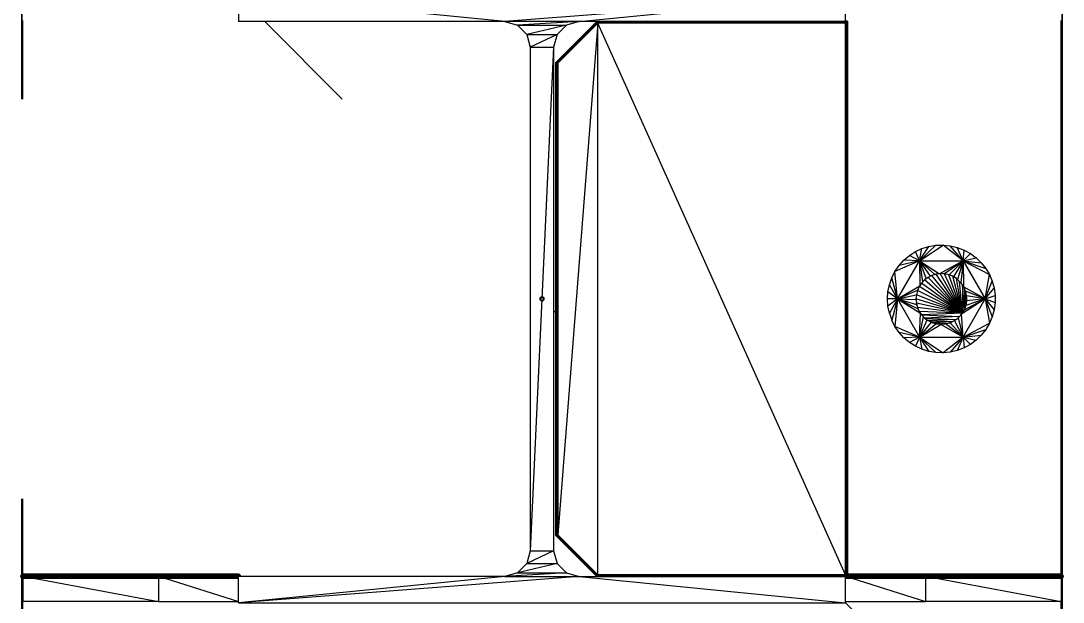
# Model space of a CAD drawing. Header units: millimetres. Extents: x -107267 to 109426, y -98906 to 83910.
# Drawn here: x 55227.5 to 55488.5, y -4260.6 to -4115.2 of the extents above; entities that cross this region are included whole.
import ezdxf

# ---------------------------------------------------------------- set-up
doc = ezdxf.new("R2010")
doc.units = ezdxf.units.MM
doc.layers.add('Top (Plan) View-000-CHÃO', color=254, linetype='Continuous')

# ---------------------------------------------------------------- blocks, each defined once
blk = doc.blocks.new('*U39')
at = {"layer": 'Top (Plan) View-000-CHÃO', "color": 0, "linetype": 'ByBlock', "lineweight": -2}
for p, q in [((154363.19, 157017.63), (154363, 157017.45)), ((154363, 157017.45), (154363.19, 157017.63)), ((154363.44, 157017.7), (154363.19, 157017.63)), ((154363.19, 157017.63), (154363.44, 157017.7)), ((154363.69, 157017.63), (154363.44, 157017.7)), ((154363.44, 157017.7), (154363.69, 157017.63)), ((154363.87, 157017.45), (154363.69, 157017.63)), ((154363.69, 157017.63), (154363.87, 157017.45)), ((154363, 157017.45), (154362.94, 157017.2)), ((154362.94, 157017.2), (154363, 157017.45)), ((154362.94, 157017.2), (154363, 157016.95)), ((154363, 157016.95), (154362.94, 157017.2)), ((154363, 157016.95), (154363.19, 157016.76)), ((154363.19, 157016.76), (154363, 157016.95)), ((154363.19, 157016.76), (154363.44, 157016.7)), ((154363.44, 157016.7), (154363.19, 157016.76)), ((154363.44, 157016.7), (154363.69, 157016.76)), ((154363.69, 157016.76), (154363.44, 157016.7)), ((154363.69, 157016.76), (154363.87, 157016.95)), ((154363.87, 157016.95), (154363.69, 157016.76)), ((154363.94, 157017.2), (154363.87, 157017.45)), ((154363.87, 157017.45), (154363.94, 157017.2)), ((154363.87, 157016.95), (154363.94, 157017.2)), ((154363.94, 157017.2), (154363.87, 157016.95))]:
    blk.add_line(p, q, dxfattribs=at)
blk = doc.blocks.new('*U102')
at = {"layer": 'Top (Plan) View-000-CHÃO', "color": 0, "linetype": 'ByBlock', "lineweight": -2}
for p, q in [((154457.94, 157026.72), (154463.89, 157030.68)), ((154462.08, 157030.62), (154463.89, 157030.68)), ((154463.89, 157030.68), (154465.68, 157030.5)), ((154468.93, 157026.72), (154463.89, 157030.68)), ((154454.05, 157026.9), (154455.43, 157028.06)), ((154455.43, 157028.06), (154456.95, 157029.03)), ((154457.94, 157026.72), (154455.43, 157028.06)), ((154456.95, 157029.03), (154458.58, 157029.79)), ((154457.94, 157026.72), (154456.95, 157029.03)), ((154457.94, 157026.72), (154462.08, 157030.62)), ((154457.94, 157026.72), (154460.31, 157030.32)), ((154457.94, 157026.72), (154458.58, 157029.79)), ((154458.58, 157029.79), (154460.31, 157030.32)), ((154460.31, 157030.32), (154462.08, 157030.62)), ((154465.68, 157030.5), (154467.44, 157030.09)), ((154468.93, 157026.72), (154465.68, 157030.5)), ((154467.44, 157030.09), (154469.12, 157029.44)), ((154468.93, 157026.72), (154467.44, 157030.09)), ((154468.93, 157026.72), (154469.12, 157029.44)), ((154468.93, 157026.72), (154470.7, 157028.57)), ((154469.12, 157029.44), (154470.7, 157028.57)), ((154470.7, 157028.57), (154472.15, 157027.5)), ((154457.94, 157026.72), (154451.82, 157024.07)), ((154451.82, 157024.07), (154452.84, 157025.56)), ((154452.44, 157017.19), (154457.94, 157026.72)), ((154452.84, 157025.56), (154454.05, 157026.9)), ((154457.94, 157026.72), (154452.84, 157025.56)), ((154457.94, 157026.72), (154454.05, 157026.9)), ((154457.94, 157026.72), (154458.01, 157020.49)), ((154457.94, 157026.72), (154458.73, 157021.46)), ((154457.94, 157026.72), (154459.63, 157022.27)), ((154457.94, 157026.72), (154460.66, 157022.9)), ((154457.94, 157026.72), (154461.79, 157023.32)), ((154457.94, 157026.72), (154462.98, 157023.52)), ((154457.94, 157026.72), (154468.93, 157026.72)), ((154457.94, 157026.72), (154457.94, 157026.72)), ((154458.35, 157026.72), (154458.35, 157026.72)), ((154459.51, 157026.72), (154459.51, 157026.72)), ((154460.11, 157026.72), (154460.11, 157026.72)), ((154461.07, 157026.72), (154461.07, 157026.72)), ((154462.58, 157026.72), (154462.58, 157026.72)), ((154468.93, 157026.72), (154462.98, 157023.52)), ((154463.38, 157026.72), (154463.38, 157026.72)), ((154468.93, 157026.72), (154464.19, 157023.5)), ((154464.87, 157026.72), (154464.87, 157026.72)), ((154468.93, 157026.72), (154465.37, 157023.24)), ((154466.42, 157026.72), (154466.42, 157026.72)), ((154468.93, 157026.72), (154466.48, 157022.77)), ((154467.47, 157026.72), (154467.47, 157026.72)), ((154468.93, 157026.72), (154467.48, 157022.09)), ((154468.04, 157026.72), (154468.04, 157026.72)), ((154468.93, 157026.72), (154468.33, 157021.24)), ((154468.93, 157026.72), (154472.15, 157027.5)), ((154468.93, 157026.72), (154469.01, 157020.24)), ((154468.93, 157026.72), (154474.43, 157017.19)), ((154468.93, 157026.72), (154475.48, 157023.28)), ((154468.93, 157026.72), (154474.57, 157024.83)), ((154468.93, 157026.72), (154473.45, 157026.25)), ((154472.15, 157027.5), (154473.45, 157026.25)), ((154473.45, 157026.25), (154474.57, 157024.83)), ((154451.01, 157022.46), (154451.82, 157024.07)), ((154452.44, 157017.19), (154451.82, 157024.07)), ((154460.66, 157022.9), (154460.44, 157022.77)), ((154460.84, 157022.97), (154460.66, 157022.9)), ((154461.79, 157023.32), (154461.51, 157023.22)), ((154461.92, 157023.35), (154461.79, 157023.32)), ((154462.98, 157023.52), (154462.68, 157023.47)), ((154463.06, 157023.52), (154462.98, 157023.52)), ((154464.19, 157023.5), (154464.01, 157023.5)), ((154464.2, 157023.49), (154464.19, 157023.5)), ((154465.37, 157023.24), (154465.34, 157023.25)), ((154465.56, 157023.16), (154465.37, 157023.24)), ((154474.43, 157017.19), (154475.48, 157023.28)), ((154474.57, 157024.83), (154475.48, 157023.28)), ((154475.48, 157023.28), (154476.19, 157021.62)), ((154450.06, 157018.99), (154450.42, 157020.76)), ((154450.42, 157020.76), (154451.01, 157022.46)), ((154452.44, 157017.19), (154450.42, 157020.76)), ((154452.44, 157017.19), (154451.01, 157022.46)), ((154452.44, 157017.19), (154458.01, 157020.49)), ((154458.01, 157020.49), (154457.97, 157020.4)), ((154458.19, 157020.74), (154458.01, 157020.49)), ((154458.73, 157021.46), (154458.64, 157021.33)), ((154458.94, 157021.65), (154458.73, 157021.46)), ((154459.63, 157022.27), (154459.47, 157022.13)), ((154459.83, 157022.4), (154459.63, 157022.27)), ((154466.48, 157022.77), (154466.4, 157022.8)), ((154466.73, 157022.6), (154466.48, 157022.77)), ((154467.48, 157022.09), (154467.36, 157022.17)), ((154467.68, 157021.88), (154467.48, 157022.09)), ((154468.33, 157021.24), (154468.19, 157021.38)), ((154468.47, 157021.03), (154468.33, 157021.24)), ((154469.01, 157020.24), (154468.87, 157020.44)), ((154469.09, 157020.05), (154469.01, 157020.24)), ((154474.43, 157017.19), (154469.01, 157020.24)), ((154474.43, 157017.19), (154476.19, 157021.62)), ((154476.19, 157021.62), (154476.66, 157019.88)), ((154449.94, 157017.19), (154450.06, 157018.99)), ((154452.44, 157017.19), (154450.06, 157018.99)), ((154452.44, 157017.19), (154457.48, 157019.41)), ((154452.44, 157017.19), (154457.17, 157018.24)), ((154457.17, 157018.25), (154457.17, 157018.24)), ((154457.17, 157018.24), (154457.17, 157018.19)), ((154457.48, 157019.41), (154457.47, 157019.37)), ((154457.6, 157019.64), (154457.48, 157019.41)), ((154469.48, 157019.13), (154469.37, 157019.39)), ((154469.52, 157018.98), (154469.48, 157019.13)), ((154474.43, 157017.19), (154469.48, 157019.13)), ((154469.74, 157017.95), (154469.68, 157018.25)), ((154469.74, 157017.85), (154469.74, 157017.95)), ((154474.43, 157017.19), (154469.74, 157017.95)), ((154474.43, 157017.19), (154476.66, 157019.88)), ((154474.43, 157017.19), (154476.91, 157018.09)), ((154476.66, 157019.88), (154476.91, 157018.09)), ((154476.91, 157018.09), (154476.91, 157016.29)), ((154450.06, 157015.39), (154449.94, 157017.19)), ((154452.44, 157017.19), (154449.94, 157017.19)), ((154452.44, 157017.19), (154450.06, 157015.39)), ((154450.42, 157013.62), (154450.06, 157015.39)), ((154452.44, 157017.19), (154450.42, 157013.62)), ((154452.44, 157017.19), (154451.01, 157011.92)), ((154452.44, 157017.19), (154451.82, 157010.31)), ((154452.44, 157017.19), (154457.6, 157014.69)), ((154452.44, 157017.19), (154458.18, 157013.63)), ((154452.44, 157017.19), (154457.23, 157015.84)), ((154452.44, 157017.19), (154457.09, 157017.04)), ((154452.44, 157017.19), (154457.94, 157007.67)), ((154452.44, 157017.19), (154452.44, 157017.19)), ((154457.09, 157017.1), (154457.09, 157017.04)), ((154457.09, 157017.04), (154457.12, 157016.75)), ((154457.22, 157015.96), (154457.23, 157015.84)), ((154457.23, 157015.84), (154457.32, 157015.55)), ((154474.43, 157017.19), (154468.52, 157013.39)), ((154468.93, 157007.67), (154474.43, 157017.19)), ((154474.43, 157017.19), (154469.15, 157014.42)), ((154469.53, 157015.43), (154469.57, 157015.55)), ((154474.43, 157017.19), (154469.57, 157015.55)), ((154469.57, 157015.55), (154469.57, 157015.56)), ((154469.77, 157016.74), (154469.76, 157016.98)), ((154469.76, 157016.71), (154469.77, 157016.74)), ((154474.43, 157017.19), (154469.77, 157016.74)), ((154474.43, 157017.19), (154475.48, 157011.1)), ((154474.43, 157017.19), (154476.19, 157012.76)), ((154474.43, 157017.19), (154476.66, 157014.5)), ((154474.43, 157017.19), (154476.91, 157016.29)), ((154476.91, 157016.29), (154476.66, 157014.5)), ((154450.42, 157013.62), (154451.01, 157011.92)), ((154457.54, 157014.86), (154457.6, 157014.69)), ((154457.73, 157014.45), (154457.6, 157014.69)), ((154457.94, 157007.67), (154458.18, 157013.63)), ((154457.94, 157007.67), (154458.95, 157012.7)), ((154458.18, 157013.63), (154458.07, 157013.83)), ((154458.18, 157013.63), (154458.32, 157013.46)), ((154458.77, 157012.91), (154458.95, 157012.7)), ((154458.95, 157012.7), (154459.08, 157012.59)), ((154458.95, 157012.7), (154458.95, 157012.7)), ((154467.5, 157012.34), (154467.71, 157012.49)), ((154467.71, 157012.49), (154467.83, 157012.63)), ((154468.93, 157007.67), (154467.71, 157012.49)), ((154468.32, 157013.17), (154468.52, 157013.39)), ((154468.52, 157013.39), (154468.59, 157013.5)), ((154468.93, 157007.67), (154468.52, 157013.39)), ((154468.99, 157014.17), (154469.15, 157014.42)), ((154469.15, 157014.42), (154469.17, 157014.49)), ((154476.19, 157012.76), (154475.48, 157011.1)), ((154476.66, 157014.5), (154476.19, 157012.76)), ((154451.82, 157010.31), (154451.01, 157011.92)), ((154452.84, 157008.82), (154451.82, 157010.31)), ((154457.94, 157007.67), (154451.82, 157010.31)), ((154457.94, 157007.67), (154459.88, 157011.93)), ((154457.94, 157007.67), (154460.94, 157011.35)), ((154457.94, 157007.67), (154462.09, 157010.99)), ((154457.94, 157007.67), (154463.29, 157010.84)), ((154459.65, 157012.12), (154459.88, 157011.93)), ((154459.88, 157011.93), (154459.98, 157011.87)), ((154459.88, 157011.93), (154459.98, 157011.88)), ((154459.97, 157011.88), (154459.88, 157011.93)), ((154460.69, 157011.49), (154460.94, 157011.35)), ((154460.72, 157011.47), (154460.94, 157011.35)), ((154460.94, 157011.35), (154460.73, 157011.47)), ((154460.94, 157011.35), (154460.99, 157011.34)), ((154460.94, 157011.35), (154460.99, 157011.34)), ((154460.99, 157011.34), (154460.94, 157011.35)), ((154460.94, 157011.35), (154460.94, 157011.35)), ((154462.08, 157010.99), (154462.09, 157010.99)), ((154462.08, 157010.99), (154462.09, 157010.99)), ((154462.09, 157010.99), (154462.08, 157010.99)), ((154462.09, 157010.99), (154462.09, 157010.99)), ((154462.09, 157010.99), (154462.09, 157010.99)), ((154462.09, 157010.99), (154462.09, 157010.99)), ((154462.09, 157010.99), (154462.09, 157010.99)), ((154463.24, 157010.85), (154463.29, 157010.84)), ((154463.25, 157010.85), (154463.29, 157010.84)), ((154463.29, 157010.84), (154463.25, 157010.85)), ((154463.29, 157010.84), (154463.56, 157010.86)), ((154463.29, 157010.84), (154463.55, 157010.86)), ((154463.51, 157010.86), (154463.29, 157010.84)), ((154463.29, 157010.84), (154463.29, 157010.84)), ((154468.93, 157007.67), (154463.29, 157010.84)), ((154464.38, 157010.92), (154464.49, 157010.93)), ((154464.39, 157010.92), (154464.49, 157010.93)), ((154464.49, 157010.93), (154464.39, 157010.92)), ((154464.49, 157010.93), (154464.79, 157011.01)), ((154464.49, 157010.93), (154464.78, 157011.01)), ((154464.76, 157011), (154464.49, 157010.93)), ((154464.49, 157010.93), (154464.49, 157010.93)), ((154468.93, 157007.67), (154464.49, 157010.93)), ((154465.5, 157011.2), (154465.66, 157011.24)), ((154465.51, 157011.2), (154465.66, 157011.24)), ((154465.66, 157011.24), (154465.51, 157011.2)), ((154465.66, 157011.24), (154465.91, 157011.37)), ((154465.9, 157011.36), (154465.66, 157011.24)), ((154465.89, 157011.36), (154465.66, 157011.24)), ((154465.66, 157011.24), (154465.66, 157011.24)), ((154468.93, 157007.67), (154465.66, 157011.24)), ((154466.74, 157011.77), (154466.55, 157011.68)), ((154466.55, 157011.68), (154466.74, 157011.77)), ((154466.74, 157011.77), (154466.56, 157011.68)), ((154466.74, 157011.77), (154466.93, 157011.91)), ((154468.93, 157007.67), (154466.74, 157011.77)), ((154468.93, 157007.67), (154475.48, 157011.1)), ((154475.48, 157011.1), (154474.57, 157009.55)), ((154454.05, 157007.49), (154452.84, 157008.82)), ((154457.94, 157007.67), (154452.84, 157008.82)), ((154457.94, 157007.67), (154454.05, 157007.49)), ((154455.43, 157006.32), (154454.05, 157007.49)), ((154457.94, 157007.67), (154455.43, 157006.32)), ((154457.94, 157007.67), (154456.95, 157005.35)), ((154457.94, 157007.67), (154468.93, 157007.67)), ((154457.94, 157007.67), (154458.58, 157004.59)), ((154457.94, 157007.67), (154460.31, 157004.06)), ((154457.94, 157007.67), (154462.08, 157003.76)), ((154457.94, 157007.67), (154463.89, 157003.7)), ((154468.93, 157007.67), (154463.89, 157003.7)), ((154468.93, 157007.67), (154465.68, 157003.88)), ((154468.93, 157007.67), (154467.44, 157004.3)), ((154468.93, 157007.67), (154474.57, 157009.55)), ((154468.93, 157007.67), (154473.45, 157008.14)), ((154468.93, 157007.67), (154469.12, 157004.95)), ((154468.93, 157007.67), (154470.7, 157005.81)), ((154468.93, 157007.67), (154472.15, 157006.88)), ((154473.45, 157008.14), (154472.15, 157006.88)), ((154474.57, 157009.55), (154473.45, 157008.14)), ((154456.95, 157005.35), (154455.43, 157006.32)), ((154458.58, 157004.59), (154456.95, 157005.35)), ((154460.31, 157004.06), (154458.58, 157004.59)), ((154469.12, 157004.95), (154467.44, 157004.3)), ((154470.7, 157005.81), (154469.12, 157004.95)), ((154472.15, 157006.88), (154470.7, 157005.81)), ((154462.08, 157003.76), (154460.31, 157004.06)), ((154463.89, 157003.7), (154462.08, 157003.76)), ((154465.68, 157003.88), (154463.89, 157003.7)), ((154467.44, 157004.3), (154465.68, 157003.88))]:
    blk.add_line(p, q, dxfattribs=at)
blk = doc.blocks.new('*U103')
at = {"layer": 'Top (Plan) View-000-CHÃO', "color": 0, "linetype": 'ByBlock', "lineweight": -2}
for p, q in [((154461.07, 157023.08), (154460.11, 157022.6)), ((154461.07, 157023.08), (154461.04, 157023.07)), ((154462.1, 157023.4), (154461.07, 157023.08)), ((154461.07, 157023.08), (154461.09, 157023.09)), ((154468.7, 157013.64), (154461.07, 157023.08)), ((154462.1, 157023.4), (154462.07, 157023.39)), ((154463.17, 157023.54), (154462.1, 157023.4)), ((154462.1, 157023.4), (154462.13, 157023.4)), ((154468.7, 157013.64), (154462.1, 157023.4)), ((154463.17, 157023.54), (154463.14, 157023.53)), ((154464.24, 157023.49), (154463.17, 157023.54)), ((154463.17, 157023.54), (154463.19, 157023.54)), ((154468.7, 157013.64), (154463.17, 157023.54)), ((154464.2, 157023.49), (154464.18, 157023.49)), ((154464.24, 157023.49), (154464.21, 157023.49)), ((154465.29, 157023.26), (154464.24, 157023.49)), ((154464.24, 157023.49), (154464.27, 157023.48)), ((154468.7, 157013.64), (154464.24, 157023.49)), ((154465.29, 157023.26), (154465.27, 157023.27)), ((154466.29, 157022.86), (154465.29, 157023.26)), ((154465.29, 157023.26), (154465.32, 157023.25)), ((154468.7, 157013.64), (154465.29, 157023.26)), ((154465.34, 157023.25), (154465.35, 157023.24)), ((154466.29, 157022.86), (154466.27, 157022.87)), ((154467.21, 157022.3), (154466.29, 157022.86)), ((154466.29, 157022.86), (154466.32, 157022.85)), ((154468.7, 157013.64), (154466.29, 157022.86)), ((154457.89, 157020.29), (154457.45, 157019.31)), ((154457.88, 157020.26), (154457.89, 157020.29)), ((154458.49, 157021.18), (154457.89, 157020.29)), ((154457.91, 157020.31), (154457.89, 157020.29)), ((154468.7, 157013.64), (154457.89, 157020.29)), ((154458.48, 157021.16), (154458.49, 157021.18)), ((154459.24, 157021.96), (154458.49, 157021.18)), ((154458.51, 157021.2), (154458.49, 157021.18)), ((154468.7, 157013.64), (154458.49, 157021.18)), ((154459.22, 157021.94), (154459.24, 157021.96)), ((154460.11, 157022.6), (154459.24, 157021.96)), ((154459.26, 157021.98), (154459.24, 157021.96)), ((154468.7, 157013.64), (154459.24, 157021.96)), ((154460.08, 157022.58), (154460.11, 157022.6)), ((154460.11, 157022.6), (154460.13, 157022.61)), ((154468.7, 157013.64), (154460.11, 157022.6)), ((154467.21, 157022.3), (154467.19, 157022.31)), ((154468.02, 157021.59), (154467.21, 157022.3)), ((154467.21, 157022.3), (154467.23, 157022.28)), ((154468.7, 157013.64), (154467.21, 157022.3)), ((154468.02, 157021.59), (154468, 157021.6)), ((154468.7, 157020.75), (154468.02, 157021.59)), ((154468.02, 157021.59), (154468.04, 157021.56)), ((154468.7, 157013.64), (154468.02, 157021.59)), ((154468.7, 157020.75), (154468.68, 157020.77)), ((154469.22, 157019.81), (154468.7, 157020.75)), ((154468.7, 157020.75), (154468.71, 157020.72)), ((154468.7, 157020.75), (154468.7, 157013.64)), ((154469.22, 157014.58), (154468.7, 157020.75)), ((154457.18, 157018.26), (154457.09, 157017.19)), ((154457.17, 157018.22), (154457.18, 157018.26)), ((154457.45, 157019.31), (154457.18, 157018.26)), ((154457.18, 157018.29), (154457.18, 157018.26)), ((154468.7, 157013.64), (154457.18, 157018.26)), ((154457.44, 157019.28), (154457.45, 157019.31)), ((154457.46, 157019.33), (154457.45, 157019.31)), ((154468.7, 157013.64), (154457.45, 157019.31)), ((154469.22, 157019.81), (154469.21, 157019.83)), ((154469.58, 157018.79), (154469.22, 157019.81)), ((154469.22, 157019.81), (154469.23, 157019.78)), ((154469.22, 157019.81), (154469.22, 157014.58)), ((154469.58, 157015.59), (154469.22, 157019.81)), ((154469.58, 157018.79), (154469.57, 157018.82)), ((154469.76, 157017.73), (154469.58, 157018.79)), ((154469.58, 157018.79), (154469.59, 157018.76)), ((154469.58, 157018.79), (154469.58, 157015.59)), ((154469.58, 157018.79), (154469.76, 157016.65)), ((154469.76, 157017.73), (154469.76, 157017.76)), ((154469.76, 157017.73), (154469.76, 157016.65)), ((154469.76, 157017.73), (154469.76, 157017.7)), ((154457.09, 157017.22), (154457.09, 157017.19)), ((154457.09, 157017.16), (154457.09, 157017.19)), ((154457.09, 157017.19), (154457.18, 157016.12)), ((154468.7, 157013.64), (154457.09, 157017.19)), ((154457.17, 157016.15), (154457.18, 157016.12)), ((154457.18, 157016.09), (154457.18, 157016.12)), ((154457.18, 157016.12), (154457.45, 157015.08)), ((154468.7, 157013.64), (154457.18, 157016.12)), ((154457.44, 157015.1), (154457.45, 157015.08)), ((154457.46, 157015.05), (154457.45, 157015.08)), ((154457.45, 157015.08), (154457.89, 157014.09)), ((154468.7, 157013.64), (154457.45, 157015.08)), ((154469.58, 157015.59), (154469.22, 157014.58)), ((154469.57, 157015.56), (154469.56, 157015.53)), ((154469.58, 157015.59), (154469.57, 157015.56)), ((154469.76, 157016.65), (154469.58, 157015.59)), ((154469.58, 157015.59), (154469.59, 157015.62)), ((154469.76, 157016.65), (154469.76, 157016.68)), ((154469.76, 157016.65), (154469.76, 157016.62)), ((154457.88, 157014.12), (154457.89, 157014.09)), ((154457.91, 157014.07), (154457.89, 157014.09)), ((154457.89, 157014.09), (154458.49, 157013.2)), ((154468.7, 157013.64), (154457.89, 157014.09)), ((154458.48, 157013.22), (154458.49, 157013.2)), ((154468.7, 157013.64), (154458.49, 157013.2)), ((154458.49, 157013.2), (154458.51, 157013.18)), ((154458.49, 157013.2), (154459.24, 157012.42)), ((154458.49, 157013.2), (154468.02, 157012.8)), ((154459.24, 157012.42), (154459.22, 157012.44)), ((154468.02, 157012.8), (154459.24, 157012.42)), ((154459.24, 157012.42), (154459.26, 157012.41)), ((154459.24, 157012.42), (154460.11, 157011.78)), ((154459.24, 157012.42), (154467.21, 157012.09)), ((154468.02, 157012.8), (154467.21, 157012.09)), ((154468.02, 157012.8), (154468, 157012.78)), ((154468.7, 157013.64), (154468.02, 157012.8)), ((154468.02, 157012.8), (154468.04, 157012.82)), ((154468.7, 157013.64), (154468.68, 157013.61)), ((154469.22, 157014.58), (154468.7, 157013.64)), ((154468.7, 157013.64), (154468.71, 157013.66)), ((154469.22, 157014.58), (154469.21, 157014.55)), ((154469.22, 157014.58), (154469.23, 157014.6)), ((154460.11, 157011.78), (154460.08, 157011.8)), ((154467.21, 157012.09), (154460.11, 157011.78)), ((154460.11, 157011.78), (154460.13, 157011.77)), ((154460.11, 157011.78), (154461.07, 157011.3)), ((154460.11, 157011.78), (154466.29, 157011.52)), ((154461.07, 157011.3), (154461.04, 157011.31)), ((154466.29, 157011.52), (154461.07, 157011.3)), ((154461.07, 157011.3), (154461.09, 157011.29)), ((154461.07, 157011.3), (154462.1, 157010.98)), ((154461.07, 157011.3), (154465.29, 157011.12)), ((154462.1, 157010.98), (154462.07, 157010.99)), ((154465.29, 157011.12), (154462.1, 157010.98)), ((154462.1, 157010.98), (154462.13, 157010.98)), ((154462.1, 157010.98), (154463.17, 157010.85)), ((154462.1, 157010.98), (154464.24, 157010.89)), ((154463.17, 157010.85), (154463.14, 157010.85)), ((154464.24, 157010.89), (154463.17, 157010.85)), ((154463.17, 157010.85), (154463.19, 157010.85)), ((154464.24, 157010.89), (154464.21, 157010.89)), ((154465.29, 157011.12), (154464.24, 157010.89)), ((154464.24, 157010.89), (154464.27, 157010.9)), ((154465.29, 157011.12), (154465.27, 157011.11)), ((154466.29, 157011.52), (154465.29, 157011.12)), ((154465.29, 157011.12), (154465.32, 157011.13)), ((154466.29, 157011.52), (154466.27, 157011.51)), ((154467.21, 157012.09), (154466.29, 157011.52)), ((154466.29, 157011.52), (154466.32, 157011.54)), ((154467.21, 157012.09), (154467.19, 157012.07)), ((154467.21, 157012.09), (154467.23, 157012.1))]:
    blk.add_line(p, q, dxfattribs=at)
blk = doc.blocks.new('*U106')
at = {"layer": 'Top (Plan) View-000-CHÃO', "color": 0, "linetype": 'ByBlock', "lineweight": -2}
for p, q in [((154233.18, 157147.45), (154233.19, 157147.45)), ((154233.19, 157147.45), (154233.18, 157147.45)), ((154233.19, 157147.45), (154316.87, 157147.45)), ((154316.87, 157147.45), (154233.19, 157147.45)), ((154233.19, 157147.45), (154233.44, 157147.2)), ((154233.19, 157093.63), (154233.19, 157147.45)), ((154233.19, 157147.45), (154233.19, 157093.63)), ((154233.44, 157147.2), (154233.19, 157147.45)), ((154318.04, 157147.45), (154320.56, 157147.45)), ((154320.56, 157147.45), (154318.04, 157147.45)), ((154420.56, 157147.45), (154493.44, 157147.45)), ((154493.44, 157147.45), (154420.56, 157147.45)), ((154493.44, 157147.45), (154493.44, 157147.45)), ((154493.44, 157147.2), (154493.44, 157147.45)), ((154493.44, 157147.45), (154493.44, 157147.45)), ((154493.44, 157147.45), (154493.44, 157147.2)), ((154493.69, 157147.2), (154493.44, 157147.2)), ((154493.44, 157147.2), (154493.69, 157147.2)), ((154493.69, 157147.2), (154493.69, 157147.2)), ((154493.69, 157147.2), (154493.69, 157093.63)), ((154493.69, 157093.63), (154493.69, 157147.2)), ((154493.69, 157147.2), (154493.69, 157147.2)), ((154233.19, 157067.2), (154233.19, 157092.76)), ((154233.19, 157092.76), (154233.19, 157067.2)), ((154493.69, 157092.76), (154493.69, 156948.24)), ((154493.69, 156948.24), (154493.69, 157092.76)), ((154233.19, 156948.24), (154233.19, 156967.2)), ((154233.19, 156967.2), (154233.19, 156948.24)), ((154233.19, 156886.95), (154233.19, 156947.37)), ((154233.19, 156947.37), (154233.19, 156886.95)), ((154493.69, 156947.37), (154493.69, 156886.95)), ((154493.69, 156886.95), (154493.69, 156947.37)), ((154233.19, 156886.95), (154233.44, 156887.2)), ((154233.44, 156887.2), (154233.19, 156886.95)), ((154493.69, 156886.95), (154493.44, 156887.2)), ((154493.44, 156887.2), (154493.69, 156886.95)), ((154233.18, 156886.94), (154233.19, 156886.95)), ((154233.19, 156886.95), (154233.18, 156886.94)), ((154318.38, 156886.95), (154233.19, 156886.95)), ((154233.19, 156886.95), (154318.38, 156886.95)), ((154320.56, 156886.95), (154319.47, 156886.95)), ((154319.47, 156886.95), (154320.56, 156886.95)), ((154493.69, 156886.95), (154420.56, 156886.95)), ((154420.56, 156886.95), (154493.69, 156886.95)), ((154493.69, 156886.94), (154493.69, 156886.95)), ((154493.69, 156886.95), (154493.69, 156886.94))]:
    blk.add_line(p, q, dxfattribs=at)
blk = doc.blocks.new('*U107')
at = {"layer": 'Top (Plan) View-000-CHÃO', "color": 0, "linetype": 'ByBlock', "lineweight": -2}
for p, q in [((154233.44, 157147.2), (154317.02, 157147.2)), ((154253.91, 157126.72), (154233.44, 157147.2)), ((154233.44, 157093.7), (154233.44, 157147.2)), ((154318.19, 157147.2), (154320.56, 157147.2)), ((154420.56, 157147.2), (154493.44, 157147.2)), ((154493.44, 157093.7), (154493.44, 157147.2)), ((154267.93, 157112.71), (154267.91, 157112.72)), ((154286.94, 157093.7), (154272.97, 157107.66)), ((154233.44, 157067.2), (154233.44, 157086.85)), ((154313.44, 157067.2), (154294.03, 157086.6)), ((154493.44, 156948.31), (154493.44, 157086.85)), ((154366.94, 157013.7), (154366.36, 157014.27)), ((154233.44, 156948.31), (154233.44, 156967.2)), ((154233.44, 156887.2), (154233.44, 156941.46)), ((154453.9, 156926.73), (154439.44, 156941.2)), ((154493.44, 156887.2), (154493.44, 156941.46)), ((154493.44, 156887.2), (154472.96, 156907.67)), ((154233.44, 156887.2), (154318.5, 156887.2)), ((154319.59, 156887.2), (154320.56, 156887.2)), ((154420.56, 156887.2), (154493.44, 156887.2))]:
    blk.add_line(p, q, dxfattribs=at)
blk = doc.blocks.new('*U145')
at = {"layer": 'Top (Plan) View-000-CHÃO', "color": 0, "linetype": 'ByBlock', "lineweight": -2}
for p, q in [((154366.94, 157076.4), (154377.14, 157086.6)), ((154377.14, 157086.6), (154366.94, 157076.4)), ((154377.23, 157086.6), (154367, 157076.37)), ((154367, 157076.37), (154377.23, 157086.6)), ((154377.33, 157086.45), (154367.19, 157076.31)), ((154367.19, 157076.31), (154377.33, 157086.45)), ((154377.27, 157086.6), (154377.33, 157086.45)), ((154377.33, 157086.45), (154377.27, 157086.6)), ((154377.33, 157086.45), (154377.44, 157086.2)), ((154439.69, 157086.45), (154377.33, 157086.45)), ((154377.33, 157086.45), (154439.69, 157086.45)), ((154377.44, 157086.2), (154377.33, 157086.45)), ((154439.44, 157086.7), (154439.94, 157086.7)), ((154439.94, 157086.7), (154439.44, 157086.7)), ((154439.87, 157086.63), (154439.44, 157086.63)), ((154439.44, 157086.63), (154439.87, 157086.63)), ((154439.69, 157086.45), (154439.44, 157086.2)), ((154439.44, 157086.2), (154439.69, 157086.45)), ((154439.87, 157086.63), (154439.69, 157086.45)), ((154439.69, 157086.45), (154439.87, 157086.63)), ((154439.69, 156948.2), (154439.69, 157086.45)), ((154439.69, 157086.45), (154439.69, 156948.2)), ((154439.94, 157086.7), (154439.87, 157086.63)), ((154439.87, 157086.63), (154439.94, 157086.7)), ((154439.87, 156948.2), (154439.87, 157086.63)), ((154439.87, 157086.63), (154439.87, 156948.2)), ((154439.94, 157086.7), (154439.94, 156948.2)), ((154439.94, 156948.2), (154439.94, 157086.7)), ((154366.94, 156957.99), (154366.94, 157076.4)), ((154366.94, 157076.4), (154367, 157076.37)), ((154366.94, 157076.4), (154366.94, 156957.99)), ((154367, 157076.37), (154366.94, 157076.4)), ((154367, 157076.37), (154367, 156958.02)), ((154367, 156958.02), (154367, 157076.37)), ((154367, 157076.37), (154367.19, 157076.31)), ((154367.19, 157076.31), (154367, 157076.37)), ((154367.19, 157076.31), (154367.19, 156958.09)), ((154367.19, 156958.09), (154367.19, 157076.31)), ((154367.19, 157076.31), (154367.44, 157076.2)), ((154367.44, 157076.2), (154367.19, 157076.31)), ((154366.94, 156957.99), (154367, 156958.02)), ((154367, 156958.02), (154366.94, 156957.99)), ((154377.14, 156947.79), (154366.94, 156957.99)), ((154366.94, 156957.99), (154377.14, 156947.79)), ((154367, 156958.02), (154367.19, 156958.09)), ((154367.19, 156958.09), (154367, 156958.02)), ((154367, 156958.02), (154377.23, 156947.79)), ((154377.23, 156947.79), (154367, 156958.02)), ((154367.19, 156958.09), (154367.44, 156958.2)), ((154367.44, 156958.2), (154367.19, 156958.09)), ((154367.19, 156958.09), (154377.33, 156947.95)), ((154377.33, 156947.95), (154367.19, 156958.09)), ((154377.27, 156947.79), (154377.33, 156947.95)), ((154377.33, 156947.95), (154377.27, 156947.79)), ((154377.33, 156947.95), (154377.44, 156948.2)), ((154377.44, 156948.2), (154377.33, 156947.95)), ((154377.33, 156947.95), (154439.44, 156947.95)), ((154439.44, 156947.95), (154377.33, 156947.95)), ((154439.44, 156948.2), (154439.44, 156947.95)), ((154439.69, 156948.2), (154439.44, 156948.2)), ((154439.44, 156947.95), (154439.44, 156948.2)), ((154439.44, 156948.2), (154439.69, 156948.2)), ((154439.44, 156947.95), (154439.44, 156947.79)), ((154439.44, 156947.79), (154439.44, 156947.95)), ((154439.87, 156948.2), (154439.69, 156948.2)), ((154439.69, 156948.2), (154439.87, 156948.2)), ((154439.94, 156948.2), (154439.87, 156948.2)), ((154439.87, 156948.2), (154439.94, 156948.2))]:
    blk.add_line(p, q, dxfattribs=at)
blk = doc.blocks.new('*U146')
at = {"layer": 'Top (Plan) View-000-CHÃO', "color": 0, "linetype": 'ByBlock', "lineweight": -2}
for p, q in [((154377.44, 157086.2), (154367.44, 156958.2)), ((154377.44, 157086.2), (154367.44, 157076.2)), ((154439.44, 157086.2), (154377.44, 157086.2)), ((154439.44, 156948.2), (154377.44, 157086.2)), ((154377.44, 156948.2), (154377.44, 157086.2)), ((154439.44, 156948.2), (154439.44, 157086.2)), ((154367.44, 157076.2), (154367.44, 156958.2)), ((154377.44, 156948.2), (154367.44, 156958.2)), ((154439.44, 156948.2), (154377.44, 156948.2))]:
    blk.add_line(p, q, dxfattribs=at)
blk = doc.blocks.new('*U173')
at = {"layer": 'Top (Plan) View-000-CHÃO', "color": 0, "linetype": 'ByBlock', "lineweight": -2}
for p, q in [((154439.44, 156948.06), (154459.44, 156948.06)), ((154459.44, 156948.06), (154439.44, 156948.06)), ((154439.44, 156947.81), (154459.44, 156947.81)), ((154459.44, 156947.81), (154439.44, 156947.81)), ((154439.44, 156947.56), (154459.44, 156947.56)), ((154459.44, 156947.56), (154439.44, 156947.56)), ((154439.44, 156947.37), (154459.44, 156947.37)), ((154459.44, 156947.37), (154439.44, 156947.37)), ((154439.44, 156947.31), (154459.44, 156947.31)), ((154459.44, 156947.31), (154439.44, 156947.31)), ((154459.44, 156948.31), (154439.94, 156948.31)), ((154439.94, 156948.31), (154459.44, 156948.31)), ((154439.94, 156948.24), (154459.44, 156948.24)), ((154459.44, 156948.24), (154439.94, 156948.24)), ((154459.44, 156948.24), (154459.44, 156948.31)), ((154493.44, 156948.31), (154459.44, 156948.31)), ((154459.44, 156948.31), (154459.67, 156948.24)), ((154459.44, 156948.31), (154493.44, 156948.31)), ((154459.44, 156948.31), (154459.44, 156948.24)), ((154459.67, 156948.24), (154459.44, 156948.31)), ((154459.44, 156948.06), (154459.44, 156948.24)), ((154459.44, 156948.24), (154459.44, 156948.06)), ((154459.44, 156947.81), (154459.44, 156948.06)), ((154459.44, 156948.06), (154459.44, 156947.81)), ((154459.44, 156947.56), (154459.44, 156947.81)), ((154459.44, 156947.81), (154459.44, 156947.56)), ((154459.44, 156947.37), (154459.44, 156947.56)), ((154459.44, 156947.56), (154459.44, 156947.37)), ((154459.44, 156947.31), (154459.44, 156947.37)), ((154459.67, 156947.37), (154459.44, 156947.31)), ((154459.44, 156947.37), (154459.44, 156947.31)), ((154459.44, 156947.31), (154459.67, 156947.37)), ((154459.44, 156947.31), (154493.44, 156947.31)), ((154493.44, 156947.31), (154459.44, 156947.31)), ((154459.67, 156948.24), (154493.69, 156948.24)), ((154493.69, 156948.24), (154459.67, 156948.24)), ((154459.67, 156948.24), (154459.84, 156948.06)), ((154459.84, 156948.06), (154459.67, 156948.24)), ((154459.84, 156947.56), (154459.67, 156947.37)), ((154459.67, 156947.37), (154459.84, 156947.56)), ((154459.67, 156947.37), (154493.69, 156947.37)), ((154493.69, 156947.37), (154459.67, 156947.37)), ((154459.84, 156948.06), (154493.87, 156948.06)), ((154493.87, 156948.06), (154459.84, 156948.06)), ((154459.84, 156948.06), (154459.89, 156947.81)), ((154459.89, 156947.81), (154459.84, 156948.06)), ((154459.89, 156947.81), (154459.84, 156947.56)), ((154459.84, 156947.56), (154459.89, 156947.81)), ((154459.84, 156947.56), (154493.87, 156947.56)), ((154493.87, 156947.56), (154459.84, 156947.56)), ((154459.89, 156947.81), (154493.94, 156947.81)), ((154493.94, 156947.81), (154459.89, 156947.81)), ((154493.44, 156948.31), (154493.69, 156948.24)), ((154493.69, 156948.24), (154493.44, 156948.31)), ((154493.69, 156947.37), (154493.44, 156947.31)), ((154493.44, 156947.31), (154493.69, 156947.37)), ((154493.69, 156948.24), (154493.87, 156948.06)), ((154493.87, 156948.06), (154493.69, 156948.24)), ((154493.87, 156947.56), (154493.69, 156947.37)), ((154493.69, 156947.37), (154493.87, 156947.56)), ((154493.87, 156948.06), (154493.94, 156947.81)), ((154493.94, 156947.81), (154493.87, 156948.06)), ((154493.94, 156947.81), (154493.87, 156947.56)), ((154493.87, 156947.56), (154493.94, 156947.81))]:
    blk.add_line(p, q, dxfattribs=at)
blk = doc.blocks.new('*U174')
at = {"layer": 'Top (Plan) View-000-CHÃO', "color": 0, "linetype": 'ByBlock', "lineweight": -2}
for p, q in [((154441.01, 156947.31), (154459.44, 156941.46)), ((154459.44, 156947.31), (154459.44, 156941.46)), ((154462.12, 156947.31), (154493.44, 156941.46)), ((154493.44, 156947.31), (154493.44, 156941.46)), ((154439.44, 156941.46), (154459.44, 156941.46)), ((154493.44, 156941.46), (154459.44, 156941.46))]:
    blk.add_line(p, q, dxfattribs=at)
blk = doc.blocks.new('*U175')
at = {"layer": 'Top (Plan) View-000-CHÃO', "color": 0, "linetype": 'ByBlock', "lineweight": -2}
for p, q in [((154232.94, 156947.81), (154233, 156948.06)), ((154233, 156948.06), (154232.94, 156947.81)), ((154233, 156947.56), (154232.94, 156947.81)), ((154266.98, 156947.81), (154232.94, 156947.81)), ((154232.94, 156947.81), (154233, 156947.56)), ((154232.94, 156947.81), (154266.98, 156947.81)), ((154233, 156948.06), (154233.19, 156948.24)), ((154233.19, 156948.24), (154233, 156948.06)), ((154267.03, 156948.06), (154233, 156948.06)), ((154233, 156948.06), (154267.03, 156948.06)), ((154233.19, 156947.37), (154233, 156947.56)), ((154267.03, 156947.56), (154233, 156947.56)), ((154233, 156947.56), (154233.19, 156947.37)), ((154233, 156947.56), (154267.03, 156947.56)), ((154233.19, 156948.24), (154233.44, 156948.31)), ((154233.44, 156948.31), (154233.19, 156948.24)), ((154267.2, 156948.24), (154233.19, 156948.24)), ((154233.19, 156948.24), (154267.2, 156948.24)), ((154233.44, 156947.31), (154233.19, 156947.37)), ((154267.2, 156947.37), (154233.19, 156947.37)), ((154233.19, 156947.37), (154233.44, 156947.31)), ((154233.19, 156947.37), (154267.2, 156947.37)), ((154267.44, 156948.31), (154233.44, 156948.31)), ((154233.44, 156948.31), (154267.44, 156948.31)), ((154233.44, 156947.31), (154267.44, 156947.31)), ((154267.44, 156947.31), (154233.44, 156947.31)), ((154266.98, 156947.81), (154267.03, 156948.06)), ((154267.03, 156948.06), (154266.98, 156947.81)), ((154267.03, 156947.56), (154266.98, 156947.81)), ((154266.98, 156947.81), (154267.03, 156947.56)), ((154267.03, 156948.06), (154267.2, 156948.24)), ((154267.2, 156948.24), (154267.03, 156948.06)), ((154267.2, 156947.37), (154267.03, 156947.56)), ((154267.03, 156947.56), (154267.2, 156947.37)), ((154267.2, 156948.24), (154267.44, 156948.31)), ((154267.44, 156948.31), (154267.2, 156948.24)), ((154267.44, 156947.31), (154267.2, 156947.37)), ((154267.2, 156947.37), (154267.44, 156947.31)), ((154287.44, 156948.31), (154267.44, 156948.31)), ((154267.44, 156948.31), (154267.44, 156948.24)), ((154267.44, 156948.31), (154287.44, 156948.31)), ((154267.44, 156948.24), (154267.44, 156948.31)), ((154287.69, 156948.24), (154267.44, 156948.24)), ((154267.44, 156948.24), (154267.44, 156948.06)), ((154267.44, 156948.24), (154287.69, 156948.24)), ((154267.44, 156948.06), (154267.44, 156948.24)), ((154287.87, 156948.06), (154267.44, 156948.06)), ((154267.44, 156948.06), (154267.44, 156947.81)), ((154267.44, 156948.06), (154287.87, 156948.06)), ((154267.44, 156947.81), (154267.44, 156948.06)), ((154287.94, 156947.81), (154267.44, 156947.81)), ((154267.44, 156947.81), (154267.44, 156947.56)), ((154267.44, 156947.81), (154287.94, 156947.81)), ((154267.44, 156947.56), (154267.44, 156947.81)), ((154287.44, 156947.56), (154267.44, 156947.56)), ((154267.44, 156947.56), (154267.44, 156947.37)), ((154267.44, 156947.56), (154287.44, 156947.56)), ((154267.44, 156947.37), (154267.44, 156947.56)), ((154287.44, 156947.37), (154267.44, 156947.37)), ((154267.44, 156947.37), (154267.44, 156947.31)), ((154267.44, 156947.37), (154287.44, 156947.37)), ((154267.44, 156947.31), (154267.44, 156947.37)), ((154267.44, 156947.31), (154287.44, 156947.31)), ((154287.44, 156947.31), (154267.44, 156947.31)), ((154287.69, 156948.24), (154287.44, 156948.31)), ((154287.44, 156948.31), (154287.69, 156948.24)), ((154287.87, 156948.06), (154287.69, 156948.24)), ((154287.69, 156948.24), (154287.87, 156948.06)), ((154287.94, 156947.81), (154287.87, 156948.06)), ((154287.87, 156948.06), (154287.94, 156947.81)), ((154287.93, 156947.79), (154287.94, 156947.81)), ((154287.94, 156947.81), (154287.93, 156947.79))]:
    blk.add_line(p, q, dxfattribs=at)
blk = doc.blocks.new('*U176')
at = {"layer": 'Top (Plan) View-000-CHÃO', "color": 0, "linetype": 'ByBlock', "lineweight": -2}
for p, q in [((154233.44, 156947.31), (154233.44, 156941.46)), ((154236.12, 156947.31), (154267.44, 156941.46)), ((154267.44, 156947.31), (154267.44, 156941.46)), ((154269.01, 156947.31), (154287.44, 156941.46)), ((154267.44, 156941.46), (154233.44, 156941.46)), ((154267.44, 156941.46), (154287.44, 156941.46))]:
    blk.add_line(p, q, dxfattribs=at)
blk = doc.blocks.new('*U213')
at = {"layer": 'Top (Plan) View-000-CHÃO', "color": 0, "linetype": 'ByBlock', "lineweight": -2}
for p, q in [((154287.44, 157093.2), (154287.44, 157086.6)), ((154439.44, 157093.2), (154287.44, 157093.2)), ((154354.12, 157086.6), (154287.44, 157093.2)), ((154439.44, 157093.2), (154354.12, 157086.6)), ((154372.75, 157086.6), (154439.44, 157093.2)), ((154439.44, 157086.6), (154439.44, 157093.2)), ((154354.12, 157086.6), (154287.44, 157086.6)), ((154354.12, 157086.6), (154357.31, 157085.74)), ((154372.75, 157086.6), (154354.12, 157086.6)), ((154372.75, 157086.6), (154357.31, 157085.74)), ((154357.31, 157085.74), (154359.65, 157083.4)), ((154357.31, 157085.74), (154369.56, 157085.74)), ((154369.56, 157085.74), (154359.65, 157083.4)), ((154369.56, 157085.74), (154367.22, 157083.4)), ((154372.75, 157086.6), (154369.56, 157085.74)), ((154439.44, 157086.6), (154372.75, 157086.6)), ((154359.65, 157083.4), (154360.51, 157080.2)), ((154359.65, 157083.4), (154367.22, 157083.4)), ((154367.22, 157083.4), (154360.51, 157080.2)), ((154367.22, 157083.4), (154366.36, 157080.2)), ((154360.51, 157080.2), (154360.51, 156954.2)), ((154366.36, 157080.2), (154360.51, 156954.2)), ((154360.51, 157080.2), (154366.36, 157080.2)), ((154366.36, 157080.2), (154366.36, 156954.2)), ((154360.51, 156954.2), (154359.65, 156950.99)), ((154366.36, 156954.2), (154359.65, 156950.99)), ((154360.51, 156954.2), (154366.36, 156954.2)), ((154366.36, 156954.2), (154367.22, 156950.99)), ((154359.65, 156950.99), (154357.31, 156948.65)), ((154367.22, 156950.99), (154357.31, 156948.65)), ((154359.65, 156950.99), (154367.22, 156950.99)), ((154367.22, 156950.99), (154369.56, 156948.65)), ((154287.44, 156941.2), (154287.44, 156947.79)), ((154354.12, 156947.79), (154287.44, 156947.79)), ((154354.12, 156947.79), (154287.44, 156941.2)), ((154372.75, 156947.79), (154287.44, 156941.2)), ((154357.31, 156948.65), (154354.12, 156947.79)), ((154369.56, 156948.65), (154354.12, 156947.79)), ((154354.12, 156947.79), (154372.75, 156947.79)), ((154357.31, 156948.65), (154369.56, 156948.65)), ((154369.56, 156948.65), (154372.75, 156947.79)), ((154372.75, 156947.79), (154439.44, 156947.79)), ((154372.75, 156947.79), (154439.44, 156941.2)), ((154439.44, 156941.2), (154439.44, 156947.79)), ((154287.44, 156941.2), (154439.44, 156941.2))]:
    blk.add_line(p, q, dxfattribs=at)

msp = doc.modelspace()

# ---------------------------------------------------------------- block references
at = {"layer": 'Top (Plan) View-000-CHÃO'}
for name in ['*U106', '*U107', '*U213', '*U145', '*U146', '*U102', '*U103', '*U39', '*U175', '*U173', '*U176', '*U174']:
    msp.add_blockref(name, (-99005.44, -161201.97), dxfattribs=at)

doc.saveas('drawing.dxf')
